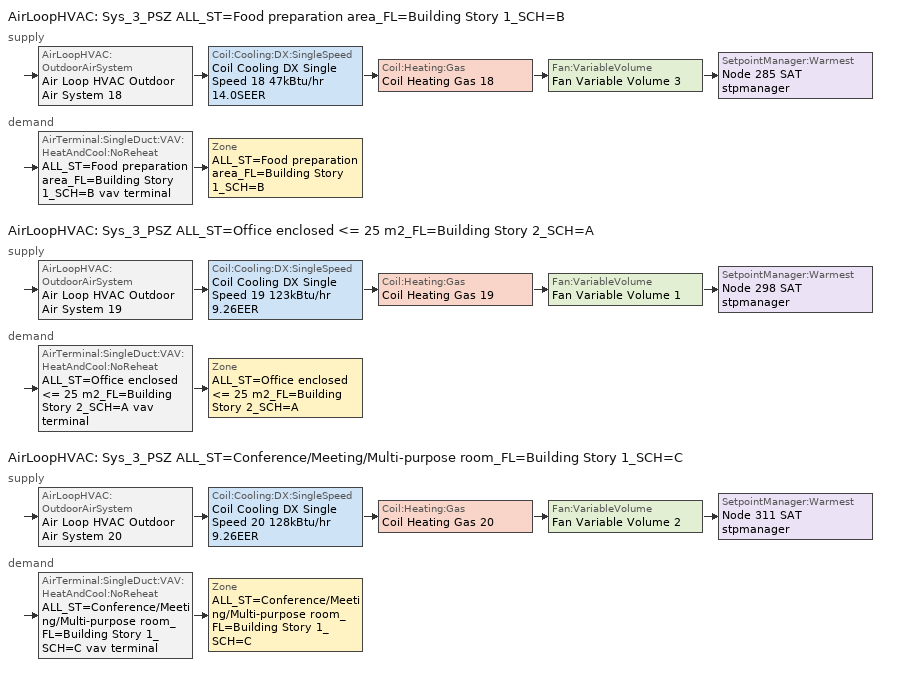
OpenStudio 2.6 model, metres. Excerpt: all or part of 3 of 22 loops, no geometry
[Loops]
AirLoopHVAC 'Sys_3_PSZ ALL_ST=Food preparation area_FL=Building Story 1_SCH=B'
 supply: AirLoopHVAC:OutdoorAirSystem 'Air Loop HVAC Outdoor Air System 18' > Coil:Cooling:DX:SingleSpeed 'Coil Cooling DX Single Speed 18 47kBtu/hr 14.0SEER' > Coil:Heating:Gas 'Coil Heating Gas 18' > Fan:VariableVolume 'Fan Variable Volume 3' > SetpointManager:Warmest 'Node 285 SAT stpmanager'
 demand: AirTerminal:SingleDuct:VAV:HeatAndCool:NoReheat 'ALL_ST=Food preparation area_FL=Building Story 1_SCH=B vav terminal' > Zone 'ALL_ST=Food preparation area_FL=Building Story 1_SCH=B'
AirLoopHVAC 'Sys_3_PSZ ALL_ST=Office enclosed <= 25 m2_FL=Building Story 2_SCH=A'
 supply: AirLoopHVAC:OutdoorAirSystem 'Air Loop HVAC Outdoor Air System 19' > Coil:Cooling:DX:SingleSpeed 'Coil Cooling DX Single Speed 19 123kBtu/hr 9.26EER' > Coil:Heating:Gas 'Coil Heating Gas 19' > Fan:VariableVolume 'Fan Variable Volume 1' > SetpointManager:Warmest 'Node 298 SAT stpmanager'
 demand: AirTerminal:SingleDuct:VAV:HeatAndCool:NoReheat 'ALL_ST=Office enclosed <= 25 m2_FL=Building Story 2_SCH=A vav terminal' > Zone 'ALL_ST=Office enclosed <= 25 m2_FL=Building Story 2_SCH=A'
AirLoopHVAC 'Sys_3_PSZ ALL_ST=Conference/Meeting/Multi-purpose room_FL=Building Story 1_SCH=C'
 supply: AirLoopHVAC:OutdoorAirSystem 'Air Loop HVAC Outdoor Air System 20' > Coil:Cooling:DX:SingleSpeed 'Coil Cooling DX Single Speed 20 128kBtu/hr 9.26EER' > Coil:Heating:Gas 'Coil Heating Gas 20' > Fan:VariableVolume 'Fan Variable Volume 2' > SetpointManager:Warmest 'Node 311 SAT stpmanager'
 demand: AirTerminal:SingleDuct:VAV:HeatAndCool:NoReheat 'ALL_ST=Conference/Meeting/Multi-purpose room_FL=Building Story 1_SCH=C vav terminal' > Zone 'ALL_ST=Conference/Meeting/Multi-purpose room_FL=Building Story 1_SCH=C'
[Sizing:Zone] Zone Cooling Design Supply Air Temperature Input Method=SupplyAirTemperature; Zone Cooling Design Supply Air Temperature {C}=13; Zone Cooling Design Supply Air Temperature Difference {deltaC}=11.11; Zone Heating Design Supply Air Temperature Input Method=SupplyAirTemperature; Zone Heating Design Supply Air Temperature {C}=43; Zone Heating Design Supply Air Temperature Difference {deltaC}=11.11; Zone Cooling Design Supply Air Humidity Ratio {kg-H2O/kg-air}=0.0085; Zone Heating Design Supply Air Humidity Ratio {kg-H2O/kg-air}=0.008; Zone Heating Sizing Factor=1.3; Zone Cooling Sizing Factor=1.1; Cooling Design Air Flow Method=DesignDay; Heating Design Air Flow Method=DesignDay; Account for Dedicated Outdoor Air System=No; Dedicated Outdoor Air System Control Strategy=NeutralSupplyAir; Dedicated Outdoor Air Low Setpoint Temperature for Design {C}=autosize; Dedicated Outdoor Air High Setpoint Temperature for Design {C}=autosize
ALL_ST=Food preparation area_FL=Building Story 1_SCH=B; ALL_ST=Office enclosed <= 25 m2_FL=Building Story 2_SCH=A; ALL_ST=Conference/Meeting/Multi-purpose room_FL=Building Story 1_SCH=C
[Zone equipment]
ALL_ST=Food preparation area_FL=Building Story 1_SCH=B: ALL_ST=Food preparation area_FL=Building Story 1_SCH=B erv doas, ALL_ST=Food preparation area_FL=Building Story 1_SCH=B vav terminal
ALL_ST=Office enclosed <= 25 m2_FL=Building Story 2_SCH=A: ALL_ST=Office enclosed <= 25 m2_FL=Building Story 2_SCH=A erv doas, ALL_ST=Office enclosed <= 25 m2_FL=Building Story 2_SCH=A vav terminal
ALL_ST=Conference/Meeting/Multi-purpose room_FL=Building Story 1_SCH=C: ALL_ST=Conference/Meeting/Multi-purpose room_FL=Building Story 1_SCH=C erv doas, ALL_ST=Conference/Meeting/Multi-purpose room_FL=Building Story 1_SCH=C vav terminal
[AirLoopHVAC] Design Supply Air Flow Rate {m3/s}=AutoSize
Name | Availability Schedule
Sys_3_PSZ ALL_ST=Food preparation area_FL=Building Story 1_SCH=B | Sys_3_PSZ ALL_ST=Food preparation area_FL=Building Story 1_SCH=B Occ Sch
Sys_3_PSZ ALL_ST=Office enclosed <= 25 m2_FL=Building Story 2_SCH=A | Sys_3_PSZ ALL_ST=Office enclosed <= 25 m2_FL=Building Story 2_SCH=A Occ Sch
Sys_3_PSZ ALL_ST=Conference/Meeting/Multi-purpose room_FL=Building Story 1_SCH=C | Sys_3_PSZ ALL_ST=Conference/Meeting/Multi-purpose room_FL=Building Story 1_SCH=C Occ Sch
[Sizing:System] Type of Load to Size On=Sensible; Design Outdoor Air Flow Rate {m3/s}=Autosize; Minimum System Air Flow Ratio=1; Preheat Design Temperature {C}=7; Preheat Design Humidity Ratio {kg-H2O/kg-Air}=0.008; Precool Design Temperature {C}=13; Precool Design Humidity Ratio {kg-H2O/kg-Air}=0.008; Central Cooling Design Supply Air Temperature {C}=13; Central Heating Design Supply Air Temperature {C}=43; Sizing Option=NonCoincident; 100% Outdoor Air in Cooling=No; 100% Outdoor Air in Heating=No; Central Cooling Design Supply Air Humidity Ratio {kg-H2O/kg-Air}=0.0085; Central Heating Design Supply Air Humidity Ratio {kg-H2O/kg-Air}=0.008; Cooling Design Air Flow Method=DesignDay; Cooling Design Air Flow Rate {m3/s}=0; Heating Design Air Flow Method=DesignDay; Heating Design Air Flow Rate {m3/s}=0; System Outdoor Air Method=ZoneSum; Zone Maximum Outdoor Air Fraction=1; Cooling Supply Air Flow Rate Per Floor Area {m3/s-m2}=0.00996765; Cooling Fraction of Autosized Cooling Supply Air Flow Rate=1; Cooling Supply Air Flow Rate Per Unit Cooling Capacity {m3/s-W}=3.94755e-05; Heating Supply Air Flow Rate Per Floor Area {m3/s-m2}=0.00996765; Heating Fraction of Autosized Heating Supply Air Flow Rate=1; Heating Fraction of Autosized Cooling Supply Air Flow Rate=1; Heating Supply Air Flow Rate Per Unit Heating Capacity {m3/s-W}=3.15882e-05; Cooling Design Capacity Method=CoolingDesignCapacity; Cooling Design Capacity {W}=autosize; Cooling Design Capacity Per Floor Area {W/m2}=234.7; Fraction of Autosized Cooling Design Capacity=1; Heating Design Capacity Method=HeatingDesignCapacity; Heating Design Capacity {W}=autosize; Heating Design Capacity Per Floor Area {W/m2}=157; Fraction of Autosized Heating Design Capacity=1; Central Cooling Capacity Control Method=OnOff
Sys_3_PSZ ALL_ST=Food preparation area_FL=Building Story 1_SCH=B; Sys_3_PSZ ALL_ST=Office enclosed <= 25 m2_FL=Building Story 2_SCH=A; Sys_3_PSZ ALL_ST=Conference/Meeting/Multi-purpose room_FL=Building Story 1_SCH=C
[Coil:Heating:Gas] Availability Schedule=Always On Discrete; Nominal Capacity {W}=AutoSize; Parasitic Electric Load {W}=0; Part Load Fraction Correlation Curve=FURNACE-EFFPLR-NECB2011; Parasitic Gas Load {W}=0
Name | Gas Burner Efficiency
Coil Heating Gas 18; Coil Heating Gas 19 | 0.924
Coil Heating Gas 20 | 0.81
[Coil:Cooling:DX:SingleSpeed] Availability Schedule=Always On Discrete; Rated Total Cooling Capacity {W}=autosize; Rated Sensible Heat Ratio=autosize; Rated Air Flow Rate {m3/s}=autosize; Rated Evaporator Fan Power Per Volume Flow Rate {W/(m3/s)}=773.3; Total Cooling Capacity Function of Temperature Curve=DXCOOL-NECB2011-REF-CAPFT; Total Cooling Capacity Function of Flow Fraction Curve=DXCOOL-NECB2011-REF-CAPFFLOW; Energy Input Ratio Function of Temperature Curve=DXCOOL-NECB2011-REF-COOLEIRFT; Energy Input Ratio Function of Flow Fraction Curve=DXCOOL-NECB2011-REF-COOLEIRFFLOW; Part Load Fraction Correlation Curve=DXCOOL-NECB2011-REF-COOLPLFFPLR; Condenser Type=AirCooled; Evaporative Condenser Effectiveness=0; Evaporative Condenser Air Flow Rate {m3/s}=Autosize; Evaporative Condenser Pump Rated Power Consumption {W}=Autosize; Crankcase Heater Capacity {W}=0; Maximum Outdoor Dry-Bulb Temperature for Crankcase Heater Operation {C}=0; Basin Heater Capacity {W/K}=0; Basin Heater Setpoint Temperature {C}=10
Name | Rated COP {W/W}
Coil Cooling DX Single Speed 18 47kBtu/hr 14.0SEER | 3.8248
Coil Cooling DX Single Speed 19 123kBtu/hr 9.26EER | 3.21919
Coil Cooling DX Single Speed 20 128kBtu/hr 9.26EER | 3.22307
[Controller:OutdoorAir] Minimum Outdoor Air Flow Rate {m3/s}=0; Maximum Outdoor Air Flow Rate {m3/s}=0; Economizer Control Action Type=ModulateFlow; Lockout Type=NoLockout; Minimum Limit Type=FixedMinimum; High Humidity Control=No; Heat Recovery Bypass Control Type=BypassWhenOAFlowGreaterThanMinimum
Name | Economizer Control Type | Economizer Maximum Limit Dry-Bulb Temperature {C} | Economizer Maximum Limit Enthalpy {J/kg} | Economizer Minimum Limit Dry-Bulb Temperature {C} | Minimum Outdoor Air Schedule | Controller Mechanical Ventilation
Controller Outdoor Air 18 | NoEconomizer | 28 | 64000 | -100 | Sys_3_PSZ ALL_ST=Food preparation area_FL=Building Story 1_SCH=B Occ Sch | Controller Mechanical Ventilation 18
Controller Outdoor Air 19 | DifferentialEnthalpy |  |  |  | Sys_3_PSZ ALL_ST=Office enclosed <= 25 m2_FL=Building Story 2_SCH=A Occ Sch | Controller Mechanical Ventilation 19
Controller Outdoor Air 20 | DifferentialEnthalpy |  |  |  | Sys_3_PSZ ALL_ST=Conference/Meeting/Multi-purpose room_FL=Building Story 1_SCH=C Occ Sch | Controller Mechanical Ventilation 20
[Controller:MechanicalVentilation] Availability Schedule=Always On Discrete; System Outdoor Air Method=ZoneSum
Controller Mechanical Ventilation 18; Controller Mechanical Ventilation 19; Controller Mechanical Ventilation 20
[AirLoopHVAC:OutdoorAirSystem]
Name | Controller
Air Loop HVAC Outdoor Air System 18 | Controller Outdoor Air 18
Air Loop HVAC Outdoor Air System 19 | Controller Outdoor Air 19
Air Loop HVAC Outdoor Air System 20 | Controller Outdoor Air 20
[HeatExchanger:AirToAir:SensibleAndLatent] Availability Schedule=Always On Discrete; Nominal Supply Air Flow Rate {m3/s}=autosize; Sensible Effectiveness at 100% Heating Air Flow=0.8; Latent Effectiveness at 100% Heating Air Flow=0.8; Sensible Effectiveness at 75% Heating Air Flow=0.8; Latent Effectiveness at 75% Heating Air Flow=0.8; Sensible Effectiveness at 100% Cooling Air Flow=0.8; Latent Effectiveness at 100% Cooling Air Flow=0.8; Sensible Effectiveness at 75% Cooling Air Flow=0.8; Latent Effectiveness at 75% Cooling Air Flow=0.8; Supply Air Outlet Temperature Control=No; Heat Exchanger Type=Rotary; Frost Control Type=ExhaustAirRecirculation; Threshold Temperature {C}=-23.3; Initial Defrost Time Fraction=0.167; Rate of Defrost Time Fraction Increase {1/K}=0.012; Economizer Lockout=No
Name | Nominal Electric Power {W}
ALL_ST=Office enclosed <= 25 m2_FL=Building Story 2_SCH=A erv hx | 210.944
ALL_ST=Conference/Meeting/Multi-purpose room_FL=Building Story 1_SCH=C erv hx | 755.069
ALL_ST=Food preparation area_FL=Building Story 1_SCH=B erv hx | 262.571
[Fan:VariableVolume] Availability Schedule=Always On Discrete; Fan Efficiency=0.7; Pressure Rise {Pa}=640; Maximum Flow Rate {m3/s}=Autosize; Fan Power Minimum Flow Rate Input Method=Fraction; Fan Power Minimum Flow Fraction=0.3; Fan Power Minimum Air Flow Rate {m3/s}=0; Motor Efficiency=0.9; Motor In Airstream Fraction=1; Fan Power Coefficient 1=0.0407599; Fan Power Coefficient 2=0.088045; Fan Power Coefficient 3=-0.0729261; Fan Power Coefficient 4=0.94374; Fan Power Coefficient 5=0
Fan Variable Volume 1; Fan Variable Volume 2; Fan Variable Volume 3
[SetpointManager:Warmest] Control Variable=Temperature; Minimum Setpoint Temperature {C}=12; Maximum Setpoint Temperature {C}=35; Strategy=MaximumTemperature
Node 298 SAT stpmanager; Node 311 SAT stpmanager; Node 285 SAT stpmanager
[AirTerminal:SingleDuct:VAV:HeatAndCool:NoReheat] Availability Schedule=Always On Discrete; Maximum Air Flow Rate {m3/s}=autosize; Zone Minimum Air Flow Fraction=0.05
ALL_ST=Office enclosed <= 25 m2_FL=Building Story 2_SCH=A vav terminal; ALL_ST=Conference/Meeting/Multi-purpose room_FL=Building Story 1_SCH=C vav terminal; ALL_ST=Food preparation area_FL=Building Story 1_SCH=B vav terminal
[ZoneHVAC:EnergyRecoveryVentilator:Controller] Temperature High Limit {C}=19; Temperature Low Limit {C}=13; Exhaust Air Temperature Limit=NoExhaustAirTemperatureLimit; Exhaust Air Enthalpy Limit=NoExhaustAirEnthalpyLimit; Time of Day Economizer Flow Control Schedule=Always Off Discrete; High Humidity Control Flag=No; High Humidity Outdoor Air Flow Ratio=1; Control High Indoor Humidity Based on Outdoor Humidity Ratio=Yes
Name | Electronic Enthalpy Limit Curve
ALL_ST=Office enclosed <= 25 m2_FL=Building Story 2_SCH=A erv contr | Curve Cubic 3
ALL_ST=Conference/Meeting/Multi-purpose room_FL=Building Story 1_SCH=C erv contr | Curve Cubic 4
ALL_ST=Food preparation area_FL=Building Story 1_SCH=B erv contr | Curve Cubic 5
[Fan:OnOff] Availability Schedule=Always On Discrete; Fan Efficiency=0.75; Pressure Rise {Pa}=200; Maximum Flow Rate {m3/s}=autosize; Motor Efficiency=0.9; Motor In Airstream Fraction=1
Name | Fan Power Ratio Function of Speed Ratio Curve | Fan Efficiency Ratio Function of Speed Ratio Curve
ALL_ST=Office enclosed <= 25 m2_FL=Building Story 2_SCH=A erv sup fan | Fan On Off Power Curve 2 | Fan On Off Efficiency Curve 2
ALL_ST=Office enclosed <= 25 m2_FL=Building Story 2_SCH=A erv exh fan | Fan On Off Power Curve 3 | Fan On Off Efficiency Curve 3
ALL_ST=Conference/Meeting/Multi-purpose room_FL=Building Story 1_SCH=C erv sup fan | Fan On Off Power Curve 4 | Fan On Off Efficiency Curve 4
ALL_ST=Conference/Meeting/Multi-purpose room_FL=Building Story 1_SCH=C erv exh fan | Fan On Off Power Curve 5 | Fan On Off Efficiency Curve 5
ALL_ST=Food preparation area_FL=Building Story 1_SCH=B erv sup fan | Fan On Off Power Curve 6 | Fan On Off Efficiency Curve 6
ALL_ST=Food preparation area_FL=Building Story 1_SCH=B erv exh fan | Fan On Off Power Curve 7 | Fan On Off Efficiency Curve 7
[ZoneHVAC:EnergyRecoveryVentilator] Supply Air Flow Rate {m3/s}=autosize; Exhaust Air Flow Rate {m3/s}=autosize; Ventilation Rate per Occupant {m3/s-person}=0
Name | Availability Schedule | Heat Exchanger | Supply Air Fan | Exhaust Air Fan | Controller | Ventilation Rate per Unit Floor Area {m3/s-m2}
ALL_ST=Office enclosed <= 25 m2_FL=Building Story 2_SCH=A erv doas | Sys_3_PSZ ALL_ST=Office enclosed <= 25 m2_FL=Building Story 2_SCH=A Occ Sch | ALL_ST=Office enclosed <= 25 m2_FL=Building Story 2_SCH=A erv hx | ALL_ST=Office enclosed <= 25 m2_FL=Building Story 2_SCH=A erv sup fan | ALL_ST=Office enclosed <= 25 m2_FL=Building Story 2_SCH=A erv exh fan | ALL_ST=Office enclosed <= 25 m2_FL=Building Story 2_SCH=A erv contr | 0.00042164
ALL_ST=Conference/Meeting/Multi-purpose room_FL=Building Story 1_SCH=C erv doas | Sys_3_PSZ ALL_ST=Conference/Meeting/Multi-purpose room_FL=Building Story 1_SCH=C Occ Sch | ALL_ST=Conference/Meeting/Multi-purpose room_FL=Building Story 1_SCH=C erv hx | ALL_ST=Conference/Meeting/Multi-purpose room_FL=Building Story 1_SCH=C erv sup fan | ALL_ST=Conference/Meeting/Multi-purpose room_FL=Building Story 1_SCH=C erv exh fan | ALL_ST=Conference/Meeting/Multi-purpose room_FL=Building Story 1_SCH=C erv contr | 0.0015748
ALL_ST=Food preparation area_FL=Building Story 1_SCH=B erv doas | Sys_3_PSZ ALL_ST=Food preparation area_FL=Building Story 1_SCH=B Occ Sch | ALL_ST=Food preparation area_FL=Building Story 1_SCH=B erv hx | ALL_ST=Food preparation area_FL=Building Story 1_SCH=B erv sup fan | ALL_ST=Food preparation area_FL=Building Story 1_SCH=B erv exh fan | ALL_ST=Food preparation area_FL=Building Story 1_SCH=B erv contr | 0.0013716
[Schedule:Ruleset]
Name | Default Day Schedule | Summer Design Day Schedule | Winter Design Day Schedule
Sys_3_PSZ ALL_ST=Conference/Meeting/Multi-purpose room_FL=Building Story 1_SCH=C Occ Sch | Sys_3_PSZ ALL_ST=Conference/Meeting/Multi-purpose room_FL=Building Story 1_SCH=C Occ Sch Default | Sys_3_PSZ ALL_ST=Conference/Meeting/Multi-purpose room_FL=Building Story 1_SCH=C Occ Sch Summer Design Day | Sys_3_PSZ ALL_ST=Conference/Meeting/Multi-purpose room_FL=Building Story 1_SCH=C Occ Sch Winter Design Day
Sys_3_PSZ ALL_ST=Food preparation area_FL=Building Story 1_SCH=B Occ Sch | Sys_3_PSZ ALL_ST=Food preparation area_FL=Building Story 1_SCH=B Occ Sch Default | Sys_3_PSZ ALL_ST=Food preparation area_FL=Building Story 1_SCH=B Occ Sch Summer Design Day | Sys_3_PSZ ALL_ST=Food preparation area_FL=Building Story 1_SCH=B Occ Sch Winter Design Day
Sys_3_PSZ ALL_ST=Office enclosed <= 25 m2_FL=Building Story 2_SCH=A Occ Sch | Sys_3_PSZ ALL_ST=Office enclosed <= 25 m2_FL=Building Story 2_SCH=A Occ Sch Default | Sys_3_PSZ ALL_ST=Office enclosed <= 25 m2_FL=Building Story 2_SCH=A Occ Sch Summer Design Day | Sys_3_PSZ ALL_ST=Office enclosed <= 25 m2_FL=Building Story 2_SCH=A Occ Sch Winter Design Day
[Schedule:Day]
Sys_3_PSZ ALL_ST=Food preparation area_FL=Building Story 1_SCH=B Occ Sch Default; Sys_3_PSZ ALL_ST=Food preparation area_FL=Building Story 1_SCH=B Occ Sch Winter Design Day; Sys_3_PSZ ALL_ST=Food preparation area_FL=Building Story 1_SCH=B Occ Sch Summer Design Day; Sys_3_PSZ ALL_ST=Office enclosed <= 25 m2_FL=Building Story 2_SCH=A Occ Sch Default; Sys_3_PSZ ALL_ST=Office enclosed <= 25 m2_FL=Building Story 2_SCH=A Occ Sch Winter Design Day; Sys_3_PSZ ALL_ST=Office enclosed <= 25 m2_FL=Building Story 2_SCH=A Occ Sch Summer Design Day: 24, 0, 1
[Schedule:Rule] Date Specification Type=DateRange; Start Month=1; Start Day=1; End Month=12
Name | Schedule Ruleset | Rule Order | Day Schedule | Apply Monday | End Day | Apply Tuesday | Apply Wednesday | Apply Thursday | Apply Friday | Apply Saturday | Apply Sunday
Sys_3_PSZ ALL_ST=Food preparation area_FL=Building Story 1_SCH=B Occ Sch Monday Rule | Sys_3_PSZ ALL_ST=Food preparation area_FL=Building Story 1_SCH=B Occ Sch | 6 | Sys_3_PSZ ALL_ST=Food preparation area_FL=Building Story 1_SCH=B Occ Sch Monday | Yes | 25
Sys_3_PSZ ALL_ST=Food preparation area_FL=Building Story 1_SCH=B Occ Sch Tuesday Rule | Sys_3_PSZ ALL_ST=Food preparation area_FL=Building Story 1_SCH=B Occ Sch | 5 | Sys_3_PSZ ALL_ST=Food preparation area_FL=Building Story 1_SCH=B Occ Sch Tuesday |  | 26 | Yes
Sys_3_PSZ ALL_ST=Food preparation area_FL=Building Story 1_SCH=B Occ Sch Wednesday Rule | Sys_3_PSZ ALL_ST=Food preparation area_FL=Building Story 1_SCH=B Occ Sch | 4 | Sys_3_PSZ ALL_ST=Food preparation area_FL=Building Story 1_SCH=B Occ Sch Wednesday |  | 27 |  | Yes
Sys_3_PSZ ALL_ST=Food preparation area_FL=Building Story 1_SCH=B Occ Sch Thursday Rule | Sys_3_PSZ ALL_ST=Food preparation area_FL=Building Story 1_SCH=B Occ Sch | 3 | Sys_3_PSZ ALL_ST=Food preparation area_FL=Building Story 1_SCH=B Occ Sch Thursday |  | 28 |  |  | Yes
Sys_3_PSZ ALL_ST=Food preparation area_FL=Building Story 1_SCH=B Occ Sch Friday Rule | Sys_3_PSZ ALL_ST=Food preparation area_FL=Building Story 1_SCH=B Occ Sch | 2 | Sys_3_PSZ ALL_ST=Food preparation area_FL=Building Story 1_SCH=B Occ Sch Friday |  | 29 |  |  |  | Yes
Sys_3_PSZ ALL_ST=Food preparation area_FL=Building Story 1_SCH=B Occ Sch Saturday Rule | Sys_3_PSZ ALL_ST=Food preparation area_FL=Building Story 1_SCH=B Occ Sch | 1 | Sys_3_PSZ ALL_ST=Food preparation area_FL=Building Story 1_SCH=B Occ Sch Saturday |  | 30 |  |  |  |  | Yes
Sys_3_PSZ ALL_ST=Food preparation area_FL=Building Story 1_SCH=B Occ Sch Sunday Rule | Sys_3_PSZ ALL_ST=Food preparation area_FL=Building Story 1_SCH=B Occ Sch | 0 | Sys_3_PSZ ALL_ST=Food preparation area_FL=Building Story 1_SCH=B Occ Sch Sunday |  | 31 |  |  |  |  |  | Yes
Sys_3_PSZ ALL_ST=Office enclosed <= 25 m2_FL=Building Story 2_SCH=A Occ Sch Monday Rule | Sys_3_PSZ ALL_ST=Office enclosed <= 25 m2_FL=Building Story 2_SCH=A Occ Sch | 6 | Sys_3_PSZ ALL_ST=Office enclosed <= 25 m2_FL=Building Story 2_SCH=A Occ Sch Monday | Yes | 25
Sys_3_PSZ ALL_ST=Office enclosed <= 25 m2_FL=Building Story 2_SCH=A Occ Sch Tuesday Rule | Sys_3_PSZ ALL_ST=Office enclosed <= 25 m2_FL=Building Story 2_SCH=A Occ Sch | 5 | Sys_3_PSZ ALL_ST=Office enclosed <= 25 m2_FL=Building Story 2_SCH=A Occ Sch Tuesday |  | 26 | Yes
Sys_3_PSZ ALL_ST=Office enclosed <= 25 m2_FL=Building Story 2_SCH=A Occ Sch Wednesday Rule | Sys_3_PSZ ALL_ST=Office enclosed <= 25 m2_FL=Building Story 2_SCH=A Occ Sch | 4 | Sys_3_PSZ ALL_ST=Office enclosed <= 25 m2_FL=Building Story 2_SCH=A Occ Sch Wednesday |  | 27 |  | Yes
Sys_3_PSZ ALL_ST=Office enclosed <= 25 m2_FL=Building Story 2_SCH=A Occ Sch Thursday Rule | Sys_3_PSZ ALL_ST=Office enclosed <= 25 m2_FL=Building Story 2_SCH=A Occ Sch | 3 | Sys_3_PSZ ALL_ST=Office enclosed <= 25 m2_FL=Building Story 2_SCH=A Occ Sch Thursday |  | 28 |  |  | Yes
Sys_3_PSZ ALL_ST=Office enclosed <= 25 m2_FL=Building Story 2_SCH=A Occ Sch Friday Rule | Sys_3_PSZ ALL_ST=Office enclosed <= 25 m2_FL=Building Story 2_SCH=A Occ Sch | 2 | Sys_3_PSZ ALL_ST=Office enclosed <= 25 m2_FL=Building Story 2_SCH=A Occ Sch Friday |  | 29 |  |  |  | Yes
Sys_3_PSZ ALL_ST=Office enclosed <= 25 m2_FL=Building Story 2_SCH=A Occ Sch Saturday Rule | Sys_3_PSZ ALL_ST=Office enclosed <= 25 m2_FL=Building Story 2_SCH=A Occ Sch | 1 | Sys_3_PSZ ALL_ST=Office enclosed <= 25 m2_FL=Building Story 2_SCH=A Occ Sch Saturday |  | 30 |  |  |  |  | Yes
[Schedule:Constant]
Name | Value
Always On Discrete | 1
Always Off Discrete | 0
[Curve:Biquadratic] Minimum Value of x=13; Maximum Value of x=24; Minimum Value of y=24; Maximum Value of y=46
Name | Coefficient1 Constant | Coefficient2 x | Coefficient3 x**2 | Coefficient4 y | Coefficient5 y**2 | Coefficient6 x*y
DXCOOL-NECB2011-REF-CAPFT | 0.867905 | 0.0142459 | 0.00055436 | -0.0075575 | 3.3e-05 | -0.0001918
DXCOOL-NECB2011-REF-COOLEIRFT | 0.116936 | 0.0284933 | -0.0004112 | 0.0214108 | 0.00016103 | -0.0006791
[Curve:Quadratic] Coefficient1 Constant=1; Coefficient2 x=0; Coefficient3 x**2=0; Minimum Value of x=0; Maximum Value of x=1
DXCOOL-NECB2011-REF-CAPFFLOW; DXCOOL-NECB2011-REF-COOLEIRFFLOW
[Curve:Cubic]
Name | Coefficient1 Constant | Coefficient2 x | Coefficient3 x**2 | Coefficient4 x**3 | Minimum Value of x | Maximum Value of x
DXCOOL-NECB2011-REF-COOLPLFFPLR | 0.0277 | 4.9151 | -8.184 | 4.2702 | 0.7 | 1
FURNACE-EFFPLR-NECB2011 | 0.7277 | 1.0667 | -1.5174 | 0.7282 | 0 | 1
Fan On Off Efficiency Curve 2; Fan On Off Efficiency Curve 3; Fan On Off Efficiency Curve 4; Fan On Off Efficiency Curve 5; Fan On Off Efficiency Curve 6; Fan On Off Efficiency Curve 7 | 1 | 0 | 0 | 0 | 0 | 1
Curve Cubic 3; Curve Cubic 4; Curve Cubic 5 | 0.013427 | -0.00047892 | 5.3352e-05 | -1.8103e-06 | 16.6 | 29.13
[Curve:Exponent] Coefficient1 Constant=1; Coefficient2 Constant=0; Coefficient3 Constant=0; Minimum Value of x=0; Maximum Value of x=1
Fan On Off Power Curve 2; Fan On Off Power Curve 3; Fan On Off Power Curve 4; Fan On Off Power Curve 5; Fan On Off Power Curve 6; Fan On Off Power Curve 7
